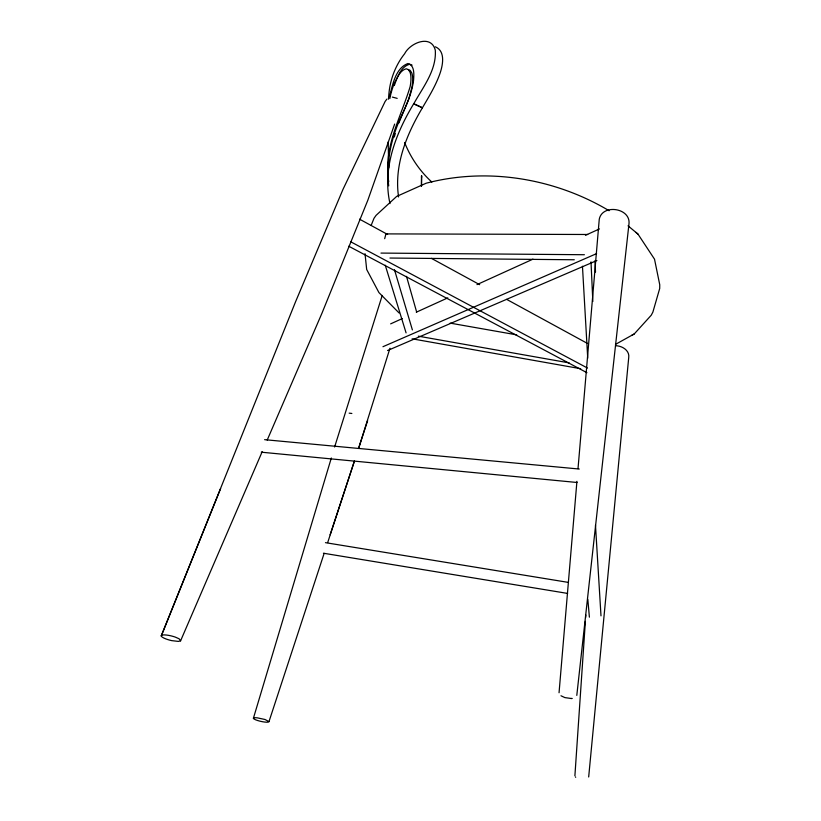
<?xml version="1.0" encoding="UTF-8"?>
<svg xmlns="http://www.w3.org/2000/svg" width="821" height="821" viewBox="0 0 821 821"><rect width="100%" height="100%" fill="white"/><g stroke="black" fill="none" stroke-linecap="round" stroke-linejoin="round"><path stroke-width="1.23" d="M388.169 141.971L388.754 167.915M421.481 185.946L421.573 175.766L421.45 186.429M421.573 175.766L421.532 177.603M585.383 621.343L574.895 775.855M585.65 617.515L585.825 614.97M576.927 481.342L559.05 692.75M578.015 468.617L599.258 219.248C602.265 203.7 630.477 207.846 629.009 223.579L576.794 695.397M588.678 776.974L628.712 357.658C629.902 350.444 621.908 345.662 615.565 345.754M389.513 96.693C392.479 85.415 395.301 68.205 407.893 63.525C415.036 65.321 413.907 75.152 413.527 80.694C411.926 92.301 407.462 103.261 402.444 113.77C391.74 136.081 385.685 161.049 388.713 185.864M384.69 238.685L385.921 233.893L587.703 234.488M394.326 137.015L395.27 133.566M161.398 635.464A10.057 2.237 14 0 0 171.743 640.637L178.373 641.406L180.579 640.862L179.091 638.779L175.253 637.086A10.057 2.237 14 0 0 161.398 635.464L220.613 488.577M331.325 457.985L253.391 718.303M334.609 447.004L382.227 295.427M389.965 348.227L358.736 448.081M268.97 721.649L265.039 719.504L257.209 717.821A7.974 1.457 12.7 0 0 255.721 719.843A7.974 1.457 12.7 0 0 267.944 722.172L268.97 721.649L324.141 553.385M327.682 542.568L354.498 460.704M358.52 448.492L367.644 420.66M330.114 534.82L354.354 461.371M394.306 85.548C397.138 77.677 400.72 66.604 409.669 64.233L412.101 65.157M394.655 124.074L367.859 200.15L322.006 313.099L267.225 440.035M398.801 123.088L408.745 99.033L411.916 87.344A27.555 10.088 -69.4 0 0 411.711 72.802L410.141 70.36L408.078 69.477M371.215 225.262L374.017 218.263L376.09 215.348L396.635 196.435L426.171 183.216C487.541 167.094 554.863 178.321 609.1 210.72M161.255 636.059L295.539 301.82L343.004 189.333L385.121 101.465L386.937 99.064M180.579 640.862L262.207 451.653M435.356 46.797C445.454 51.087 442.95 64.551 440.189 72.874C435.951 85.281 429.014 96.539 422.415 107.787L413.722 103.723C395.784 133.474 382.093 168.387 389.985 203.587M398.575 196.958C393.936 165.175 406.539 134.582 422.415 107.787L413.722 103.846C422.979 87.159 436.68 70.216 435.284 50.163C431.169 33.989 410.048 42.877 404.62 53.776A132.889 91.634 48.2 0 0 400.176 60.025C394.193 69.6 390.386 80.489 389.123 91.716A270.355 180.179 -11.6 0 0 388.507 99.187M615.452 344.399L634.243 333.952L651.238 315.223L652.88 312.103L659.704 288.479L659.745 284.743L654.511 259.159L637.958 234.077L628.034 225.816M631.77 335.317L634.243 333.952M390.642 323.864L402.311 318.558M416.309 312.196L447.814 297.869M476.98 284.61L532.973 259.149M585.476 235.288L599.474 228.926M382.955 346.708L596.621 253.617M387.553 350.536L596.877 260.524M560.969 695.767L564.889 697.604L571.303 698.507M572.247 698.455L571.026 698.517M380.985 253.084L584.388 254.726M389.944 258.04L574.279 259.764M392.356 97.094L397.179 98.366M264.619 439.676L579.267 469.037M261.252 452.186L576.989 482.481M349.171 413.148L351.86 413.476M325.455 542.66L567.947 582.335M323.423 553.221L567.598 593.419M450.175 323.125L516.717 334.865M418.33 336.169L569.148 362.892M412.111 338.816L580.714 368.711M348.761 246.238L586.923 372.683M350.7 241.774L587.487 368.054M359.557 219.176L387.625 234.478M431.405 258.348L479.68 284.671M506.629 299.357L587.456 343.435M635.885 232.364L637.958 234.077M431.825 182.046C419.88 171.137 410.541 157.509 404.609 142.454M399.088 312.975L378.933 292.584L366.679 269.483L365.027 253.71M575.706 777.282L575.459 776.943M385.244 265.204L406.077 332.874M394.47 269.729L412.388 329.909M406.498 276.359L416.637 311.98M587.826 599.371L589.386 617.166M388.733 181.759C382.966 147.944 400.771 117.68 410.141 86.605A27.267 9.955 -69.4 0 0 409.946 72.053L408.355 69.641L406.272 68.79C399.991 70.329 397.487 77.667 394.532 82.788A156.821 106.176 -6.2 0 0 389.852 98.582M595.482 525.235L600.993 615.853M582.458 266.22L587.723 358.192M591.007 261.868L592.834 301.471M595.04 260.688L595.512 272.12"/></g></svg>
